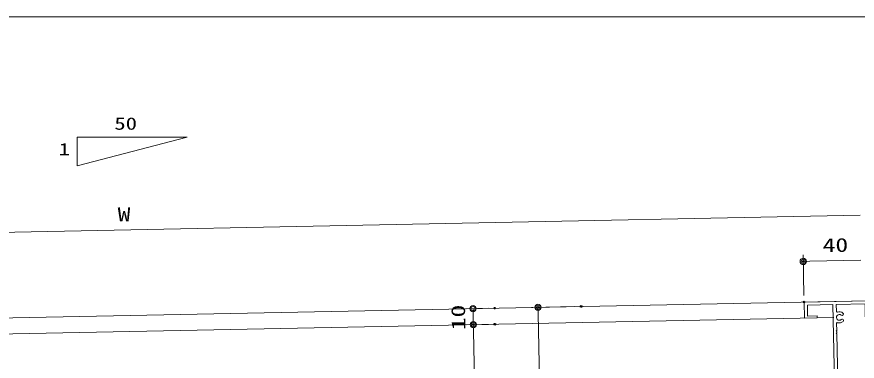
# Model space of a CAD drawing. Units: millimetres, scale not verified. Extents: x -791 to 791, y -562 to 562.
# Drawn here: x -267 to 258, y 347 to 562 of the extents above; entities that cross this region are included whole.
import ezdxf
from ezdxf.enums import TextEntityAlignment as Align

# ---------------------------------------------------------------- set-up
doc = ezdxf.new("R2010")
doc.units = ezdxf.units.MM
doc.header["$LTSCALE"] = 2
doc.header["$PDMODE"] = 32
doc.header["$PDSIZE"] = 1
for name, color, linetype, lineweight in [('0-2_USERZ', 4, 'Continuous', 9), ('0-3_F-1', 7, 'Continuous', 9), ('0-6_0', 4, 'Continuous', 9), ('0-8_1', 7, 'Continuous', 9), ('0-9_KATAZAI', 7, 'Continuous', 9), ('0-B_NOTE', 3, 'Continuous', 9), ('0-C__1-0_', 3, 'Continuous', 9)]:
    doc.layers.add(name, color=color, linetype=linetype, lineweight=lineweight)
doc.layers.add('0-7_DEFPOINTS', color=1, linetype='Continuous')
doc.styles.add('ＭＳ ゴシック', font='')
doc.styles.get('ＭＳ ゴシック').set_extended_font_data('MS Gothic')

# ---------------------------------------------------------------- blocks, each defined once
blk = doc.blocks.new('図枠')
at = {"layer": '0-3_F-1'}
blk.add_lwpolyline([(1581.2, 0), (0, 0), (0, 1124), (1581.2, 1124)], close=True, dxfattribs=at)
blk = doc.blocks.new('m-3027')
at = {"layer": '0-8_1'}
for points in [[(187.566, 40), (196, 40), (196, 4), (180, 4), (180, 0), (200, 0), (200, 80), (180, 80), (180, 64), (182.4, 64), (182.4, 76), (196, 76), (196, 44), (4, 44), (4, 76), (27.6, 76), (27.6, 64), (30, 64), (30, 80), (0, 80), (0, 0), (20, 0), (20, 4), (4, 4), (4, 40), (12.434, 40)], [(27.566, 40), (39.4, 40), (40, 40.6), (40.6, 40), (159.4, 40), (160, 40.6), (160.6, 40), (162.4, 40), (163, 40.6), (163.6, 40), (172.434, 40)]]:
    blk.add_lwpolyline(points, dxfattribs=at)
for centre, radius, start, end in [((12.434, 39), 1, 341.03443, 90), ((20, 36.4), 7, 161.03442, 221.29143), ((16.018, 32.903), 1.7, 221.29143, 41.29143), ((20, 36.4), 3.6, 318.70857, 221.29143), ((23.982, 32.903), 1.7, 138.70857, 318.70857), ((20, 36.4), 7, 318.70857, 18.96558), ((27.566, 39), 1, 90, 198.96558), ((172.434, 39), 1, 341.03443, 90), ((180, 36.4), 7, 161.03442, 221.29143), ((176.018, 32.903), 1.7, 221.29143, 41.29143), ((180, 36.4), 3.6, 318.70857, 221.29143), ((183.982, 32.903), 1.7, 138.70857, 318.70857), ((180, 36.4), 7, 318.70857, 18.96557), ((187.566, 39), 1, 90, 198.96557)]:
    blk.add_arc(centre, radius, start, end, dxfattribs=at)
blk = doc.blocks.new('DOT1')
at = {"layer": '0-6_0', "color": 7}
blk.add_line((0, 0), (-2, 0), dxfattribs=at)
for radius in [1, 0.65]:
    blk.add_circle((0, 0), radius, dxfattribs=at)

msp = doc.modelspace()

# ---------------------------------------------------------------- linework, layer by layer
at = {"layer": '0-2_USERZ', "color": 3}
for p, q in [((-656.885, 419.921), (259.361, 438.246)), ((224.355, 388.176), (223.849, 413.499)), ((259.921, 410.22), (227.928, 409.58)), ((27.425, 380.236), (13.974, 379.967)), ((81.39, 381.316), (54.478, 380.777)), ((18.053, 376.048), (18.093, 374.049)), ((60.397, 284.877), (58.557, 376.858)), ((27.625, 370.238), (14.174, 369.969)), ((27.625, 370.238), (14.174, 369.969)), ((18.253, 366.05), (19.593, 299.063))]:
    msp.add_line(p, q, dxfattribs=at)
at = {"layer": '0-2_USERZ'}
msp.add_lwpolyline([(-228.977, 469.109), (-228.977, 487.018), (-160.372, 487.018)], close=True, dxfattribs=at)
at = {"layer": '0-7_DEFPOINTS'}
for p in [(223.929, 409.5), (224.435, 384.177), (31.424, 380.316), (58.477, 380.857), (85.389, 381.396), (18.173, 370.049), (31.624, 370.318)]:
    msp.add_point(p, dxfattribs=at)
at = {"layer": '0-C__1-0_'}
for points in [[(-609.827, 367.491), (-290.185, 373.884), (264.427, 384.976)], [(-609.627, 357.493), (-290.185, 363.882), (242.931, 374.544)]]:
    msp.add_lwpolyline(points, dxfattribs=at)

# ---------------------------------------------------------------- block references
at = {"layer": '0-2_USERZ'}
msp.add_blockref('図枠', (-790.6, -562), dxfattribs=at)
at = {"layer": '0-2_USERZ', "xscale": 2, "yscale": 2}
for p, rotation in [((223.929, 409.5), 181.14576), ((58.477, 380.857), 91.14576), ((17.973, 380.047), 91.14576), ((18.173, 370.049), 271.14576), ((18.173, 370.049), 91.14576)]:
    msp.add_blockref('DOT1', p, dxfattribs=dict(at, rotation=rotation))
at = {"layer": '0-9_KATAZAI', "xscale": 0.5, "yscale": 0.5, "rotation": 91.14576}
msp.add_blockref('m-3027', (266.427, 284.996), dxfattribs=at)

# ---------------------------------------------------------------- texts
at = {"layer": '0-2_USERZ', "color": 3, "style": 'ＭＳ ゴシック', "width": 1.35}
for s, rotation, p in [('W', 1.146, (-203.446, 431.825)), ('40', 1.146, (236.155, 412.58)), ('10', 91.146, (15.875, 366.71))]:
    msp.add_text(s, height=8.666, rotation=rotation, dxfattribs=at).set_placement(p, align=Align.BOTTOM_LEFT)
at = {"layer": '0-B_NOTE', "color": 4, "style": 'ＭＳ ゴシック', "width": 1.35}
for s, p in [('50', (-205.699, 489.284)), ('1', (-240.41, 473.295))]:
    msp.add_text(s, height=7.697, dxfattribs=at).set_placement(p, align=Align.BOTTOM_LEFT)

doc.saveas('drawing.dxf')
